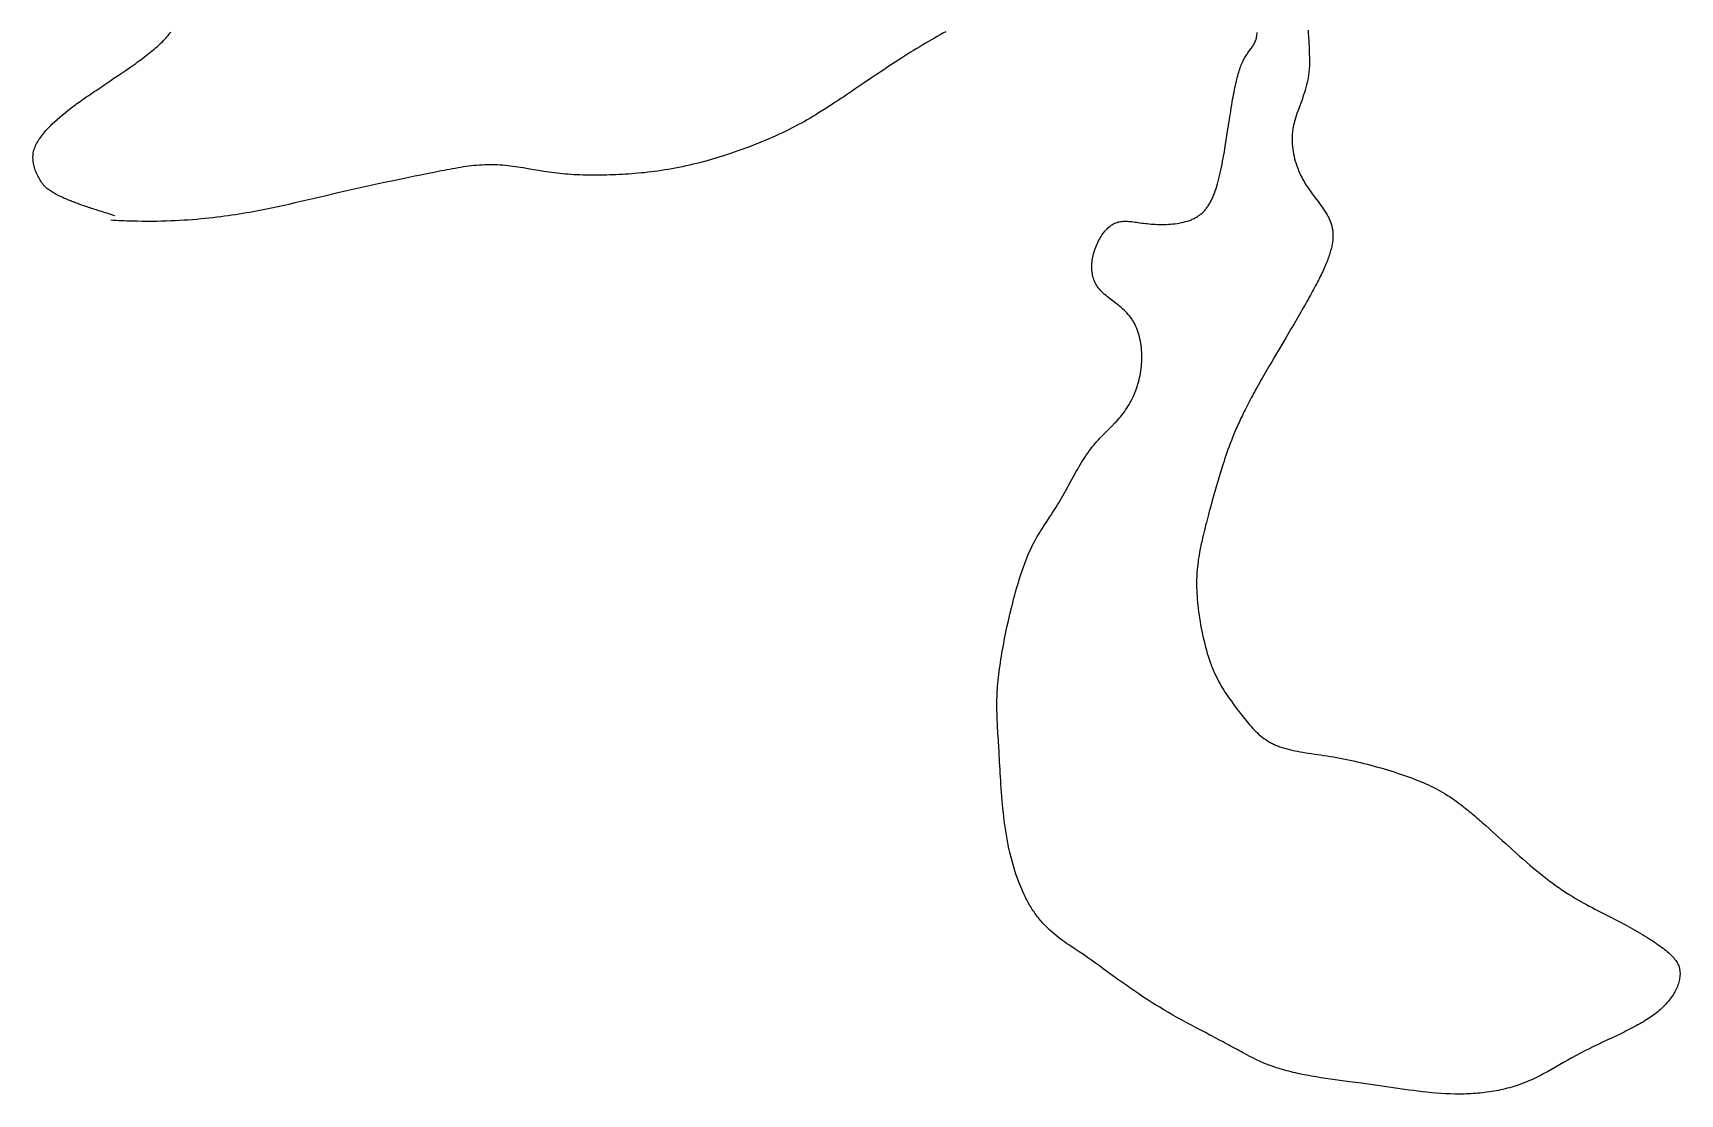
# Model space of a CAD drawing. Header units: millimetres. Extents: x -337 to 2244, y 515 to 3841.
# Drawn here: x -337 to 2244, y 515 to 2178 of the extents above; entities that cross this region are included whole.
import ezdxf

# ---------------------------------------------------------------- set-up
doc = ezdxf.new("R2010")
doc.units = ezdxf.units.MM
doc.layers.add('194', color=7, linetype='Continuous')

msp = doc.modelspace()

# ---------------------------------------------------------------- linework, layer by layer
at = {"layer": '194', "elevation": 194}
for points in [[(-208.9, 1891.6), (-212.1, 1892.5), (-215.2, 1893.4), (-218.2, 1894.4), (-221.2, 1895.3), (-224.1, 1896.2), (-227, 1897), (-229.8, 1897.9), (-232.5, 1898.8), (-235.2, 1899.6), (-237.8, 1900.5), (-240.4, 1901.3), (-242.9, 1902.1), (-245.4, 1902.9), (-247.8, 1903.7), (-250.2, 1904.5), (-252.5, 1905.3), (-254.8, 1906.1), (-257, 1906.8), (-259.1, 1907.6), (-261.2, 1908.3), (-263.3, 1909.1), (-265.3, 1909.8), (-267.3, 1910.5), (-269.2, 1911.2), (-271.1, 1911.9), (-272.9, 1912.6), (-274.7, 1913.3), (-276.4, 1914), (-278.1, 1914.6), (-279.8, 1915.3), (-281.4, 1916), (-283, 1916.6), (-284.5, 1917.3), (-286, 1917.9), (-287.5, 1918.5), (-288.9, 1919.1), (-290.2, 1919.7), (-291.6, 1920.4), (-292.9, 1921), (-294.2, 1921.5), (-295.4, 1922.1), (-296.6, 1922.7), (-298.9, 1923.9), (-301, 1925), (-303.1, 1926.1), (-305, 1927.2), (-306.8, 1928.3), (-308.4, 1929.3), (-310, 1930.3), (-311.5, 1931.4), (-312.9, 1932.4), (-314.2, 1933.4), (-315.4, 1934.3), (-316.5, 1935.3), (-317.5, 1936.3), (-318.5, 1937.2), (-319.4, 1938.2), (-320.3, 1939.1), (-321.1, 1940.1), (-321.8, 1941), (-322.6, 1941.9), (-323.9, 1943.8), (-325.1, 1945.6), (-326.2, 1947.5), (-327.3, 1949.4), (-328.4, 1951.3), (-329.4, 1953.2), (-330.3, 1955.1), (-331.3, 1957.1), (-332.1, 1959.1), (-333, 1961.1), (-333.7, 1963.1), (-334.4, 1965.1), (-335.1, 1967.1), (-335.6, 1969.1), (-336.1, 1971.2), (-336.5, 1973.2), (-336.9, 1975.3), (-337.1, 1977.3), (-337.3, 1979.4), (-337.4, 1981.5), (-337.4, 1983.6), (-337.3, 1985.7), (-337.1, 1987.8), (-336.8, 1989.9), (-336.4, 1992), (-335.9, 1994.1), (-335.2, 1996.2), (-334.5, 1998.3), (-333.6, 2000.3), (-332.7, 2002.4), (-331.7, 2004.5), (-330.5, 2006.6), (-329.3, 2008.7), (-328, 2010.8), (-326.7, 2012.8), (-325.2, 2014.9), (-323.7, 2016.9), (-322.1, 2019), (-320.5, 2021), (-318.8, 2023), (-317, 2025), (-315.2, 2027), (-313.4, 2028.9), (-311.5, 2030.9), (-309.6, 2032.8), (-307.6, 2034.8), (-303.7, 2038.6), (-299.6, 2042.3), (-295.5, 2045.9), (-291.3, 2049.5), (-287, 2053), (-282.5, 2056.6), (-278, 2060.1), (-275.7, 2061.8), (-273.3, 2063.6), (-270.9, 2065.4), (-268.4, 2067.2), (-265.9, 2069), (-263.4, 2070.8), (-260.8, 2072.6), (-258.2, 2074.5), (-255.5, 2076.3), (-252.8, 2078.2), (-250, 2080.1), (-247.2, 2082.1), (-244.3, 2084), (-241.4, 2086), (-238.4, 2088), (-235.4, 2090.1), (-232.3, 2092.1), (-229.3, 2094.2), (-223, 2098.4), (-216.7, 2102.6), (-210.4, 2106.9), (-204, 2111.2), (-197.7, 2115.5), (-191.5, 2119.8), (-185.3, 2124.1), (-182.3, 2126.2), (-179.3, 2128.3), (-176.4, 2130.4), (-173.5, 2132.5), (-170.7, 2134.5), (-167.9, 2136.6), (-165.1, 2138.6), (-162.4, 2140.7), (-159.8, 2142.7), (-157.2, 2144.7), (-154.7, 2146.7), (-152.2, 2148.7), (-149.8, 2150.7), (-147.4, 2152.6), (-145.2, 2154.6), (-142.9, 2156.5), (-140.7, 2158.5), (-138.6, 2160.4), (-136.6, 2162.3), (-134.6, 2164.3), (-132.7, 2166.2), (-130.9, 2168.1), (-129.1, 2170), (-127.4, 2171.9), (-125.7, 2173.8), (-124.2, 2175.7), (-122.7, 2177.6), (-121.3, 2179.4)], [(1093.2, 2179.9), (1088.8, 2177.5), (1084.4, 2175), (1079.9, 2172.5), (1075.4, 2170), (1070.9, 2167.4), (1066.3, 2164.7), (1061.7, 2162), (1057.1, 2159.3), (1052.4, 2156.5), (1047.7, 2153.6), (1042.9, 2150.7), (1038.2, 2147.7), (1033.4, 2144.7), (1028.5, 2141.6), (1023.7, 2138.5), (1014, 2132.2), (1004.2, 2125.8), (994.5, 2119.4), (984.8, 2112.9), (975.1, 2106.4), (965.6, 2099.9), (960.9, 2096.7), (956.2, 2093.5), (951.5, 2090.4), (946.9, 2087.3), (942.3, 2084.2), (937.8, 2081.1), (933.3, 2078.1), (928.9, 2075.2), (924.5, 2072.2), (920.1, 2069.3), (915.8, 2066.5), (911.4, 2063.6), (902.7, 2058.1), (894, 2052.6), (889.6, 2049.9), (885.1, 2047.2), (880.7, 2044.6), (876.1, 2042), (871.6, 2039.4), (866.9, 2036.8), (862.2, 2034.3), (857.5, 2031.7), (852.6, 2029.2), (847.7, 2026.7), (842.6, 2024.2), (837.5, 2021.7), (832.2, 2019.3), (826.9, 2016.8), (821.4, 2014.4), (815.9, 2011.9), (810.3, 2009.5), (804.6, 2007.2), (798.8, 2004.8), (793, 2002.5), (787.1, 2000.2), (781.2, 1998), (775.2, 1995.8), (769.2, 1993.6), (763.2, 1991.5), (757.2, 1989.5), (751.1, 1987.4), (745.1, 1985.5), (739.1, 1983.6), (733, 1981.7), (727, 1980), (721, 1978.2), (715.1, 1976.6), (709.2, 1975), (703.3, 1973.5), (697.5, 1972.1), (691.8, 1970.7), (686.1, 1969.5), (680.4, 1968.3), (674.8, 1967.1), (669.3, 1966), (663.8, 1965), (658.3, 1964.1), (652.9, 1963.2), (647.6, 1962.4), (642.2, 1961.6), (637, 1960.9), (631.7, 1960.2), (626.5, 1959.6), (621.3, 1959), (616.2, 1958.5), (611.1, 1958), (606, 1957.6), (601, 1957.2), (596, 1956.8), (591, 1956.5), (586.1, 1956.2), (581.2, 1956), (576.3, 1955.7), (571.4, 1955.5), (566.6, 1955.4), (561.8, 1955.2), (557, 1955.1), (552.2, 1955), (547.5, 1955), (542.8, 1955), (538.1, 1955), (533.4, 1955.1), (528.8, 1955.1), (524.2, 1955.3), (519.7, 1955.4), (515.2, 1955.6), (510.7, 1955.8), (506.2, 1956.1), (501.7, 1956.4), (497.3, 1956.8), (493, 1957.1), (488.6, 1957.6), (484.3, 1958), (480, 1958.5), (475.8, 1959.1), (471.6, 1959.6), (467.4, 1960.2), (463.2, 1960.9), (455, 1962.2), (446.9, 1963.6), (438.8, 1965), (430.8, 1966.4), (422.8, 1967.6), (418.8, 1968.2), (414.8, 1968.8), (410.8, 1969.3), (406.9, 1969.8), (402.9, 1970.2), (398.9, 1970.6), (394.9, 1970.9), (390.9, 1971.1), (386.9, 1971.3), (382.9, 1971.4), (378.8, 1971.4), (374.8, 1971.3), (370.7, 1971.2), (366.6, 1971), (362.5, 1970.7), (358.4, 1970.4), (354.2, 1970), (350, 1969.5), (345.8, 1969), (341.6, 1968.5), (337.4, 1967.9), (333.1, 1967.2), (328.8, 1966.5), (324.5, 1965.8), (320.2, 1965), (315.8, 1964.2), (311.4, 1963.4), (307, 1962.6), (302.6, 1961.7), (298.1, 1960.8), (289, 1959), (279.9, 1957.1), (270.6, 1955.3), (261.2, 1953.4), (251.7, 1951.4), (242.1, 1949.5), (232.6, 1947.5), (213.4, 1943.5), (203.8, 1941.4), (194.2, 1939.3), (184.7, 1937.3), (175.3, 1935.2), (166, 1933.1), (156.7, 1930.9), (138.3, 1926.7), (119.9, 1922.4), (110.7, 1920.2), (101.4, 1918), (92.1, 1915.8), (82.7, 1913.7), (73.2, 1911.5), (63.6, 1909.3), (58.7, 1908.2), (53.8, 1907.1), (48.9, 1906.1), (43.9, 1905), (38.9, 1903.9), (33.9, 1902.9), (28.8, 1901.8), (23.6, 1900.8), (18.4, 1899.8), (13.1, 1898.8), (7.8, 1897.8), (2.4, 1896.8), (-3, 1895.9), (-8.6, 1894.9), (-14.1, 1894), (-19.8, 1893.1), (-25.5, 1892.3), (-31.3, 1891.4), (-37.2, 1890.6), (-43.1, 1889.8), (-49.2, 1889.1), (-55.3, 1888.4), (-61.5, 1887.7), (-67.8, 1887), (-74.2, 1886.4), (-80.6, 1885.8), (-87.2, 1885.3), (-93.9, 1884.8), (-100.6, 1884.3), (-107.5, 1883.9), (-114.5, 1883.6), (-121.5, 1883.3), (-128.7, 1883), (-136, 1882.8), (-143.4, 1882.7), (-150.9, 1882.6), (-158.6, 1882.6), (-166.3, 1882.6), (-174.2, 1882.8), (-178.2, 1882.8), (-182.2, 1882.9), (-186.2, 1883), (-190.3, 1883.2), (-194.4, 1883.3), (-198.5, 1883.5), (-202.7, 1883.7), (-206.9, 1883.9), (-211.1, 1884.1), (-215.4, 1884.4)], [(1661.2, 2182.2), (1661.4, 2177.5), (1661.6, 2172.8), (1662.6, 2154), (1662.8, 2149.3), (1663, 2144.6), (1663.1, 2139.9), (1663.2, 2135.3), (1663.2, 2130.7), (1663.1, 2126.2), (1662.8, 2121.8), (1662.7, 2119.6), (1662.5, 2117.4), (1662.3, 2115.2), (1662, 2113), (1661.8, 2110.9), (1661.4, 2108.8), (1661.1, 2106.7), (1660.7, 2104.6), (1659.9, 2100.5), (1658.9, 2096.5), (1657.8, 2092.5), (1656.7, 2088.6), (1655.5, 2084.7), (1654.2, 2080.9), (1652.9, 2077.2), (1651.6, 2073.4), (1650.2, 2069.7), (1647.5, 2062.4), (1644.9, 2055.2), (1643.6, 2051.6), (1642.4, 2048), (1641.3, 2044.4), (1640.2, 2040.8), (1639.2, 2037.1), (1638.4, 2033.5), (1637.6, 2029.8), (1637.3, 2028), (1637, 2026.2), (1636.8, 2024.3), (1636.5, 2022.5), (1636.4, 2020.6), (1636.2, 2018.7), (1636.1, 2016.9), (1636, 2015), (1636, 2011.2), (1636, 2007.4), (1636.2, 2003.6), (1636.6, 1999.8), (1637, 1996), (1637.6, 1992.3), (1638.3, 1988.5), (1639.1, 1984.7), (1640, 1980.9), (1641.1, 1977.2), (1642.2, 1973.5), (1643.4, 1969.8), (1644.8, 1966.1), (1646.2, 1962.5), (1647.8, 1958.9), (1649.4, 1955.3), (1651.1, 1951.8), (1653, 1948.4), (1654.9, 1945), (1656.8, 1941.7), (1658.9, 1938.4), (1661, 1935.2), (1663.2, 1932), (1665.4, 1928.9), (1667.7, 1925.8), (1672.2, 1919.7), (1676.8, 1913.7), (1679, 1910.8), (1681.2, 1907.8), (1683.3, 1904.8), (1685.3, 1901.8), (1687.3, 1898.9), (1689.2, 1895.9), (1690.9, 1892.8), (1692.6, 1889.8), (1693.4, 1888.2), (1694.1, 1886.7), (1694.8, 1885.1), (1695.5, 1883.6), (1696.1, 1882), (1696.7, 1880.4), (1697.2, 1878.8), (1697.7, 1877.2), (1698.2, 1875.5), (1698.6, 1873.9), (1699, 1872.2), (1699.3, 1870.6), (1699.6, 1868.9), (1699.8, 1867.1), (1699.9, 1865.4), (1700, 1863.7), (1700.1, 1861.9), (1700.1, 1860.1), (1700.1, 1858.3), (1700, 1856.5), (1699.9, 1854.6), (1699.7, 1852.7), (1699.5, 1850.8), (1699.2, 1848.9), (1698.9, 1846.9), (1698.5, 1845), (1698.1, 1843), (1697.6, 1840.9), (1697.1, 1838.9), (1696.5, 1836.8), (1695.9, 1834.7), (1695.3, 1832.5), (1694.6, 1830.3), (1693.9, 1828.1), (1693.1, 1825.9), (1692.2, 1823.6), (1691.4, 1821.3), (1690.4, 1818.9), (1689.5, 1816.5), (1688.5, 1814.1), (1687.4, 1811.7), (1686.3, 1809.2), (1685.2, 1806.6), (1684, 1804.1), (1682.7, 1801.5), (1681.5, 1798.8), (1680.1, 1796.1), (1678.8, 1793.4), (1677.4, 1790.6), (1675.9, 1787.8), (1674.5, 1784.9), (1672.9, 1782), (1671.4, 1779.1), (1669.7, 1776.1), (1668.1, 1773), (1666.4, 1769.9), (1664.7, 1766.8), (1662.9, 1763.6), (1661.1, 1760.4), (1659.2, 1757.1), (1657.4, 1753.8), (1655.4, 1750.4), (1653.5, 1747), (1651.5, 1743.6), (1649.5, 1740.1), (1647.5, 1736.6), (1645.4, 1733), (1643.3, 1729.5), (1639.1, 1722.2), (1634.8, 1714.9), (1630.5, 1707.6), (1626.1, 1700.1), (1617.2, 1685.2), (1608.4, 1670.2), (1604.1, 1662.7), (1599.8, 1655.3), (1595.5, 1648), (1591.3, 1640.7), (1589.3, 1637.1), (1587.3, 1633.5), (1585.3, 1630), (1583.3, 1626.5), (1581.3, 1623), (1579.4, 1619.5), (1577.6, 1616.1), (1575.7, 1612.8), (1573.9, 1609.4), (1572.1, 1606.1), (1570.4, 1602.9), (1568.7, 1599.7), (1567.1, 1596.5), (1565.5, 1593.4), (1564, 1590.4), (1562.4, 1587.4), (1561, 1584.4), (1559.5, 1581.4), (1558.1, 1578.6), (1556.8, 1575.7), (1555.4, 1572.9), (1554.1, 1570.1), (1552.9, 1567.3), (1551.6, 1564.6), (1550.4, 1561.9), (1549.3, 1559.3), (1548.1, 1556.7), (1547, 1554.1), (1545.9, 1551.5), (1544.9, 1549), (1543.8, 1546.5), (1542.8, 1544), (1540.9, 1539.1), (1539, 1534.3), (1537.3, 1529.6), (1535.6, 1524.9), (1533.9, 1520.3), (1532.4, 1515.8), (1530.9, 1511.3), (1529.4, 1506.9), (1528, 1502.4), (1526.6, 1498), (1523.9, 1489.2), (1521.2, 1480.4), (1518.5, 1471.6), (1515.9, 1462.7), (1513.4, 1453.9), (1510.9, 1445.1), (1508.5, 1436.4), (1506.1, 1427.7), (1505, 1423.4), (1503.9, 1419.2), (1502.8, 1414.9), (1501.7, 1410.7), (1500.6, 1406.6), (1499.6, 1402.5), (1498.6, 1398.4), (1497.6, 1394.4), (1496.7, 1390.4), (1495.8, 1386.4), (1494.9, 1382.6), (1494, 1378.7), (1493.2, 1374.9), (1492.4, 1371.1), (1491.7, 1367.3), (1491, 1363.6), (1490.3, 1359.8), (1489.7, 1356.1), (1489.1, 1352.3), (1488.6, 1348.5), (1488.1, 1344.7), (1487.7, 1340.9), (1487.4, 1337), (1487, 1333.1), (1486.8, 1329.2), (1486.6, 1325.2), (1486.5, 1321.1), (1486.4, 1316.9), (1486.4, 1312.7), (1486.5, 1308.4), (1486.6, 1304), (1486.8, 1299.5), (1487.1, 1294.9), (1487.4, 1290.2), (1487.8, 1285.4), (1488.3, 1280.5), (1488.9, 1275.6), (1489.5, 1270.6), (1490.2, 1265.6), (1491, 1260.5), (1491.8, 1255.4), (1492.7, 1250.3), (1493.6, 1245.2), (1494.6, 1240.1), (1495.7, 1235), (1496.8, 1230), (1498, 1225), (1499.2, 1220), (1500.5, 1215.1), (1501.8, 1210.3), (1503.2, 1205.5), (1504.6, 1200.9), (1506.1, 1196.3), (1507.6, 1191.9), (1509.2, 1187.6), (1510, 1185.5), (1510.8, 1183.4), (1512.5, 1179.4), (1514.1, 1175.5), (1515.9, 1171.7), (1517.7, 1168), (1519.5, 1164.4), (1521.3, 1160.9), (1523.2, 1157.5), (1525.1, 1154.2), (1527, 1151), (1528.9, 1147.8), (1530.9, 1144.8), (1532.9, 1141.8), (1534.9, 1138.8), (1536.9, 1135.9), (1538.9, 1133.1), (1540.9, 1130.3), (1545, 1124.8), (1549.1, 1119.3), (1557.4, 1108.6), (1561.5, 1103.3), (1565.7, 1098), (1567.9, 1095.4), (1570, 1092.9), (1572.3, 1090.4), (1574.5, 1087.9), (1576.8, 1085.5), (1579.2, 1083.1), (1581.6, 1080.8), (1584.1, 1078.5), (1586.6, 1076.4), (1589.2, 1074.2), (1591.9, 1072.2), (1594.7, 1070.2), (1597.6, 1068.3), (1600.6, 1066.5), (1602.1, 1065.7), (1603.6, 1064.8), (1605.2, 1064), (1606.8, 1063.2), (1608.4, 1062.5), (1610.1, 1061.7), (1611.8, 1061), (1613.5, 1060.3), (1615.2, 1059.7), (1617, 1059), (1620.6, 1057.8), (1624.3, 1056.7), (1628.1, 1055.7), (1632.1, 1054.7), (1636.1, 1053.8), (1640.2, 1052.9), (1644.4, 1052.1), (1648.7, 1051.3), (1653, 1050.5), (1657.5, 1049.8), (1662, 1049.1), (1666.7, 1048.4), (1671.4, 1047.7), (1676.1, 1047), (1681, 1046.3), (1685.9, 1045.5), (1690.8, 1044.7), (1695.8, 1043.9), (1700.9, 1043.1), (1706.1, 1042.2), (1711.3, 1041.2), (1716.5, 1040.2), (1721.8, 1039.2), (1727.1, 1038), (1732.5, 1036.9), (1737.8, 1035.6), (1743.2, 1034.3), (1748.6, 1033), (1754, 1031.6), (1759.3, 1030.2), (1764.7, 1028.8), (1770, 1027.3), (1775.3, 1025.8), (1780.5, 1024.3), (1785.7, 1022.7), (1790.8, 1021.1), (1795.9, 1019.5), (1800.9, 1017.9), (1805.8, 1016.2), (1810.7, 1014.6), (1815.4, 1012.9), (1820.1, 1011.2), (1824.6, 1009.6), (1829, 1007.9), (1833.3, 1006.2), (1837.5, 1004.5), (1841.6, 1002.8), (1845.6, 1001.1), (1849.6, 999.3), (1853.4, 997.5), (1857.3, 995.6), (1861.1, 993.7), (1864.8, 991.7), (1868.6, 989.6), (1872.3, 987.4), (1876, 985.2), (1879.8, 982.8), (1883.6, 980.4), (1887.4, 977.8), (1889.3, 976.5), (1891.2, 975.1), (1893.2, 973.7), (1895.2, 972.3), (1897.2, 970.8), (1899.2, 969.3), (1901.2, 967.8), (1903.2, 966.2), (1905.3, 964.6), (1907.4, 962.9), (1909.5, 961.2), (1911.6, 959.5), (1913.8, 957.7), (1916, 955.9), (1918.3, 954), (1920.5, 952.1), (1922.8, 950.2), (1925.1, 948.2), (1927.5, 946.1), (1929.9, 944.1), (1932.3, 941.9), (1934.7, 939.8), (1937.2, 937.6), (1939.7, 935.4), (1944.7, 930.9), (1949.8, 926.3), (1955, 921.6), (1960.2, 916.9), (1965.5, 912.1), (1970.9, 907.2), (1981.6, 897.5), (1992.5, 887.8), (1998, 883), (2003.4, 878.3), (2008.8, 873.6), (2014.2, 869), (2019.6, 864.6), (2024.9, 860.2), (2027.5, 858.1), (2030.2, 856), (2032.8, 853.9), (2035.4, 851.9), (2038, 849.9), (2040.5, 848), (2043.1, 846.1), (2045.6, 844.2), (2048.1, 842.4), (2050.6, 840.6), (2053.1, 838.9), (2055.6, 837.2), (2058, 835.5), (2060.5, 833.9), (2062.9, 832.3), (2065.3, 830.7), (2070.1, 827.7), (2074.8, 824.7), (2079.4, 821.9), (2084, 819.2), (2088.6, 816.6), (2093.1, 814), (2097.5, 811.6), (2101.9, 809.2), (2106.3, 806.9), (2110.6, 804.6), (2114.8, 802.4), (2119.1, 800.2), (2123.3, 798.1), (2127.4, 796), (2131.5, 793.9), (2135.6, 791.8), (2143.7, 787.6), (2147.7, 785.5), (2151.7, 783.5), (2155.6, 781.4), (2159.4, 779.3), (2163.3, 777.2), (2167.1, 775.1), (2170.8, 773), (2174.4, 770.9), (2178, 768.8), (2181.6, 766.8), (2185.1, 764.7), (2188.4, 762.7), (2191.8, 760.7), (2195, 758.6), (2198.2, 756.6), (2201.2, 754.7), (2204.2, 752.7), (2207.1, 750.7), (2209.9, 748.8), (2212.6, 746.9), (2215.1, 745.1), (2217.6, 743.2), (2219.9, 741.4), (2222.2, 739.6), (2224.3, 737.8), (2226.3, 736.1), (2228.2, 734.3), (2230, 732.6), (2231.7, 730.9), (2233.3, 729.2), (2234.7, 727.5), (2236.1, 725.8), (2237.3, 724.1), (2238.5, 722.4), (2239.5, 720.7), (2240.4, 719), (2241.2, 717.2), (2242, 715.5), (2242.6, 713.7), (2243.1, 711.9), (2243.5, 710.1), (2243.8, 708.2), (2244, 706.4), (2244.1, 704.4), (2244.1, 702.5), (2244, 700.5), (2243.8, 698.5), (2243.5, 696.4), (2243.2, 694.3), (2242.7, 692.2), (2242.1, 690), (2241.5, 687.9), (2240.7, 685.7), (2239.9, 683.5), (2239, 681.3), (2238, 679.1), (2236.9, 676.9), (2235.7, 674.7), (2234.5, 672.5), (2233.1, 670.3), (2231.7, 668.1), (2230.3, 665.9), (2228.7, 663.7), (2227.1, 661.6), (2225.4, 659.5), (2223.6, 657.4), (2221.8, 655.3), (2219.9, 653.3), (2217.9, 651.3), (2215.8, 649.4), (2213.7, 647.4), (2211.6, 645.5), (2209.3, 643.7), (2207.1, 641.8), (2204.7, 640), (2202.3, 638.3), (2199.8, 636.5), (2197.3, 634.8), (2194.7, 633.1), (2192.1, 631.4), (2189.4, 629.7), (2186.7, 628), (2183.9, 626.4), (2181, 624.7), (2178.1, 623.1), (2175.2, 621.5), (2172.2, 619.9), (2169.2, 618.3), (2166.1, 616.7), (2162.9, 615.1), (2159.8, 613.5), (2156.5, 611.9), (2153.3, 610.3), (2150, 608.7), (2143.3, 605.5), (2136.5, 602.3), (2129.6, 599.1), (2122.7, 595.8), (2115.7, 592.5), (2108.7, 589.1), (2101.7, 585.7), (2094.8, 582.3), (2088, 578.8), (2081.2, 575.2), (2074.6, 571.5), (2068, 567.8), (2061.6, 564.1), (2055.2, 560.4), (2048.8, 556.7), (2042.5, 553.1), (2036.1, 549.5), (2029.8, 546.1), (2026.6, 544.4), (2023.4, 542.8), (2020.2, 541.1), (2017, 539.6), (2013.8, 538.1), (2010.5, 536.6), (2007.2, 535.2), (2003.9, 533.8), (2000.6, 532.5), (1997.3, 531.2), (1993.9, 530), (1990.6, 528.8), (1987.2, 527.7), (1983.8, 526.6), (1980.3, 525.6), (1976.9, 524.6), (1973.4, 523.7), (1969.9, 522.8), (1966.4, 521.9), (1962.9, 521.1), (1959.4, 520.4), (1955.9, 519.7), (1952.3, 519.1), (1948.8, 518.5), (1945.2, 517.9), (1941.7, 517.4), (1938.1, 516.9), (1934.5, 516.5), (1930.9, 516.1), (1927.3, 515.8), (1923.6, 515.5), (1920, 515.3), (1916.4, 515.1), (1912.8, 514.9), (1909.1, 514.8), (1905.5, 514.7), (1901.8, 514.6), (1898.2, 514.6), (1890.9, 514.7), (1883.6, 514.9), (1876.4, 515.2), (1869.1, 515.6), (1861.9, 516.2), (1854.7, 516.8), (1847.5, 517.5), (1840.4, 518.3), (1833.3, 519.1), (1826.3, 520), (1819.2, 521), (1812.2, 522), (1798.1, 524), (1784, 526.1), (1776.9, 527.2), (1769.7, 528.2), (1762.5, 529.2), (1755.2, 530.2), (1747.9, 531.2), (1740.6, 532.1), (1725.8, 534), (1710.9, 536), (1703.4, 537), (1696, 538.1), (1688.6, 539.2), (1681.2, 540.3), (1673.8, 541.5), (1666.5, 542.8), (1659.2, 544.1), (1652, 545.5), (1644.9, 547), (1641.4, 547.8), (1637.9, 548.6), (1634.4, 549.5), (1631, 550.3), (1627.6, 551.2), (1624.2, 552.1), (1620.9, 553), (1617.6, 554), (1614.3, 555), (1611.1, 556), (1607.9, 557.1), (1604.8, 558.2), (1601.7, 559.3), (1598.7, 560.4), (1595.7, 561.6), (1592.7, 562.8), (1589.8, 564.1), (1586.9, 565.4), (1584.1, 566.7), (1581.2, 568), (1575.5, 570.7), (1569.9, 573.6), (1564.2, 576.6), (1558.5, 579.6), (1555.7, 581.2), (1552.7, 582.8), (1549.8, 584.4), (1546.8, 586.1), (1543.8, 587.7), (1540.7, 589.4), (1537.6, 591.1), (1534.4, 592.8), (1531.2, 594.5), (1527.9, 596.3), (1524.6, 598), (1521.2, 599.8), (1517.8, 601.6), (1514.3, 603.4), (1510.8, 605.3), (1507.3, 607.1), (1500.1, 610.9), (1492.9, 614.6), (1485.6, 618.5), (1478.3, 622.4), (1471, 626.3), (1463.7, 630.3), (1456.5, 634.3), (1449.4, 638.3), (1442.4, 642.4), (1435.5, 646.4), (1428.6, 650.6), (1421.9, 654.7), (1415.2, 658.9), (1408.7, 663.1), (1402.2, 667.3), (1395.7, 671.6), (1389.4, 675.9), (1383.1, 680.2), (1376.9, 684.6), (1370.7, 688.9), (1364.6, 693.4), (1340.2, 711.1), (1334, 715.5), (1327.9, 720), (1321.6, 724.4), (1315.3, 728.8), (1308.9, 733.2), (1302.4, 737.5), (1295.9, 741.9), (1289.3, 746.4), (1285.9, 748.6), (1282.6, 750.9), (1279.3, 753.2), (1276, 755.6), (1272.7, 758.1), (1269.5, 760.6), (1266.2, 763.2), (1263, 765.8), (1259.8, 768.6), (1256.6, 771.4), (1253.5, 774.3), (1250.4, 777.4), (1247.4, 780.5), (1244.4, 783.8), (1242.9, 785.5), (1241.4, 787.2), (1240, 788.9), (1238.5, 790.7), (1237.1, 792.5), (1235.7, 794.3), (1234.3, 796.2), (1233, 798.1), (1231.6, 800.1), (1230.3, 802.1), (1228.9, 804.1), (1227.6, 806.2), (1226.4, 808.2), (1225.1, 810.4), (1223.8, 812.5), (1222.6, 814.7), (1221.4, 817), (1220.2, 819.2), (1219, 821.5), (1217.8, 823.8), (1216.7, 826.2), (1215.5, 828.5), (1213.3, 833.4), (1211.2, 838.4), (1209.1, 843.4), (1207.1, 848.6), (1205.2, 853.9), (1203.3, 859.3), (1201.5, 864.8), (1199.8, 870.3), (1198.2, 876), (1196.6, 881.7), (1195.1, 887.6), (1193.7, 893.5), (1192.3, 899.5), (1191.1, 905.5), (1189.9, 911.6), (1188.8, 917.8), (1187.7, 924.1), (1186.8, 930.3), (1185.9, 936.7), (1185, 943), (1184.3, 949.4), (1183.5, 955.7), (1182.9, 962.1), (1182.3, 968.5), (1181.7, 974.8), (1181.2, 981.1), (1180.7, 987.4), (1180.2, 993.6), (1179.8, 999.8), (1179.4, 1005.9), (1179, 1011.9), (1178.7, 1017.8), (1178.4, 1023.7), (1178, 1029.4), (1177.7, 1035.1), (1177.4, 1040.6), (1177.2, 1045.9), (1177, 1048.6), (1176.9, 1051.2), (1176.7, 1053.7), (1176.6, 1056.2), (1176.4, 1058.7), (1176.3, 1061.2), (1176, 1066), (1175.7, 1070.7), (1175.4, 1075.2), (1175.1, 1079.7), (1174.9, 1084.1), (1174.6, 1088.4), (1174.4, 1092.6), (1174.2, 1096.7), (1174, 1100.8), (1173.8, 1104.9), (1173.7, 1108.9), (1173.5, 1116.9), (1173.4, 1120.9), (1173.4, 1124.9), (1173.4, 1129), (1173.5, 1133), (1173.6, 1137.1), (1173.8, 1141.2), (1174, 1145.4), (1174.3, 1149.7), (1174.6, 1154), (1175, 1158.5), (1175.4, 1162.9), (1175.9, 1167.5), (1176.4, 1172.1), (1177, 1176.8), (1177.6, 1181.5), (1178.3, 1186.3), (1179, 1191.1), (1179.7, 1196), (1180.5, 1200.9), (1181.3, 1205.9), (1182.2, 1210.9), (1183.1, 1215.9), (1184.1, 1220.9), (1185, 1226), (1187.1, 1236.2), (1189.2, 1246.4), (1191.5, 1256.7), (1193.9, 1266.9), (1196.3, 1277.1), (1197.6, 1282.2), (1198.8, 1287.2), (1200.1, 1292.2), (1201.5, 1297.2), (1202.8, 1302.1), (1204.2, 1307), (1205.6, 1311.8), (1207, 1316.6), (1208.4, 1321.3), (1209.9, 1325.9), (1211.4, 1330.5), (1212.9, 1335), (1214.4, 1339.5), (1216, 1343.8), (1217.6, 1348.1), (1219.2, 1352.3), (1220.8, 1356.3), (1222.5, 1360.3), (1224.2, 1364.2), (1225.9, 1368), (1227.6, 1371.6), (1229.4, 1375.2), (1231.2, 1378.6), (1233, 1382), (1234.8, 1385.3), (1236.7, 1388.5), (1238.6, 1391.7), (1240.5, 1394.8), (1242.4, 1397.9), (1244.3, 1400.9), (1248.2, 1406.9), (1252.1, 1412.9), (1256.1, 1419), (1258.2, 1422), (1260.2, 1425.1), (1262.2, 1428.3), (1264.3, 1431.5), (1266.3, 1434.8), (1268.4, 1438.1), (1270.4, 1441.6), (1272.5, 1445.1), (1274.5, 1448.7), (1276.6, 1452.3), (1278.7, 1456), (1280.8, 1459.8), (1285, 1467.4), (1289.2, 1475.2), (1293.5, 1482.9), (1297.8, 1490.6), (1300, 1494.4), (1302.2, 1498.2), (1304.4, 1501.9), (1306.6, 1505.6), (1308.9, 1509.2), (1311.1, 1512.7), (1313.4, 1516.2), (1315.7, 1519.5), (1318.1, 1522.8), (1320.4, 1525.9), (1322.8, 1529), (1325.2, 1531.9), (1327.6, 1534.7), (1330, 1537.5), (1332.4, 1540.2), (1334.8, 1542.8), (1337.2, 1545.3), (1339.7, 1547.8), (1342.1, 1550.3), (1344.5, 1552.7), (1349.2, 1557.4), (1353.9, 1562.1), (1358.5, 1566.8), (1360.7, 1569.2), (1362.9, 1571.6), (1365.1, 1574), (1367.2, 1576.5), (1369.3, 1579), (1371.3, 1581.6), (1373.3, 1584.2), (1375.2, 1587), (1377, 1589.7), (1378.8, 1592.6), (1380.6, 1595.5), (1382.2, 1598.5), (1383.8, 1601.5), (1385.4, 1604.6), (1386.9, 1607.7), (1388.3, 1610.9), (1389.6, 1614.1), (1390.9, 1617.4), (1392.1, 1620.7), (1393.2, 1624), (1394.3, 1627.4), (1395.3, 1630.8), (1396.2, 1634.3), (1397, 1637.8), (1397.7, 1641.3), (1398.4, 1644.8), (1399, 1648.4), (1399.4, 1651.9), (1399.9, 1655.5), (1400.2, 1659.1), (1400.4, 1662.8), (1400.5, 1666.4), (1400.6, 1670), (1400.5, 1673.6), (1400.4, 1677.2), (1400.2, 1680.8), (1399.9, 1684.4), (1399.4, 1688), (1398.9, 1691.5), (1398.3, 1695), (1397.6, 1698.4), (1396.8, 1701.8), (1395.9, 1705.1), (1394.9, 1708.4), (1393.8, 1711.6), (1392.6, 1714.8), (1391.3, 1717.9), (1389.9, 1720.9), (1388.4, 1723.8), (1387.6, 1725.2), (1386.8, 1726.6), (1386, 1728), (1385.1, 1729.3), (1384.2, 1730.6), (1383.3, 1731.9), (1382.4, 1733.2), (1381.4, 1734.5), (1379.4, 1736.9), (1377.2, 1739.2), (1375.1, 1741.5), (1372.8, 1743.6), (1370.5, 1745.7), (1368.2, 1747.8), (1365.8, 1749.7), (1363.4, 1751.7), (1360.9, 1753.6), (1356.1, 1757.2), (1351.3, 1760.8), (1348.9, 1762.6), (1346.6, 1764.4), (1344.4, 1766.2), (1342.2, 1768.1), (1340.2, 1769.9), (1338.2, 1771.8), (1336.3, 1773.7), (1334.5, 1775.7), (1333.6, 1776.7), (1332.8, 1777.7), (1332, 1778.7), (1331.3, 1779.8), (1330.6, 1780.8), (1329.9, 1781.9), (1328.6, 1784.1), (1327.4, 1786.4), (1326.4, 1788.7), (1325.5, 1791), (1324.7, 1793.4), (1324, 1795.8), (1323.4, 1798.3), (1323, 1800.8), (1322.6, 1803.3), (1322.4, 1805.9), (1322.2, 1808.4), (1322.2, 1811), (1322.2, 1813.6), (1322.4, 1816.2), (1322.6, 1818.9), (1322.9, 1821.5), (1323.3, 1824.1), (1323.8, 1826.8), (1324.4, 1829.4), (1325, 1832), (1325.7, 1834.6), (1326.5, 1837.2), (1327.4, 1839.8), (1328.3, 1842.3), (1329.3, 1844.8), (1330.4, 1847.3), (1331.5, 1849.7), (1332.7, 1852.1), (1334, 1854.5), (1335.3, 1856.7), (1336.6, 1859), (1338, 1861.1), (1339.5, 1863.2), (1341, 1865.2), (1342.5, 1867.1), (1344.1, 1868.9), (1345.7, 1870.7), (1347.4, 1872.3), (1349.1, 1873.8), (1350.8, 1875.2), (1352.6, 1876.5), (1354.4, 1877.7), (1356.2, 1878.8), (1358, 1879.7), (1359.9, 1880.5), (1361.8, 1881.1), (1363.7, 1881.7), (1365.6, 1882.1), (1367.6, 1882.4), (1369.6, 1882.7), (1371.7, 1882.8), (1373.8, 1882.9), (1375.9, 1882.9), (1378.1, 1882.8), (1380.4, 1882.6), (1382.7, 1882.4), (1385, 1882.2), (1387.4, 1881.9), (1389.9, 1881.6), (1392.4, 1881.2), (1395, 1880.9), (1397.6, 1880.5), (1400.4, 1880.1), (1403.2, 1879.8), (1406.1, 1879.4), (1409, 1879.1), (1412.1, 1878.8), (1415.2, 1878.5), (1418.4, 1878.3), (1421.7, 1878.1), (1425, 1878), (1428.4, 1877.9), (1431.8, 1877.9), (1435.2, 1877.9), (1438.6, 1878), (1442.1, 1878.1), (1445.6, 1878.3), (1449, 1878.6), (1452.4, 1879), (1455.9, 1879.5), (1459.2, 1880), (1462.6, 1880.7), (1465.8, 1881.4), (1469, 1882.2), (1472.2, 1883.1), (1475.2, 1884.2), (1476.7, 1884.7), (1478.2, 1885.3), (1479.7, 1885.9), (1481.1, 1886.6), (1482.5, 1887.3), (1483.9, 1888), (1485.2, 1888.7), (1486.5, 1889.5), (1487.8, 1890.3), (1489.1, 1891.1), (1490.3, 1891.9), (1491.5, 1892.8), (1492.6, 1893.7), (1493.8, 1894.7), (1494.9, 1895.7), (1496, 1896.7), (1497.1, 1897.7), (1498.1, 1898.8), (1499.1, 1899.9), (1500.1, 1901.1), (1501.1, 1902.2), (1502, 1903.4), (1502.9, 1904.7), (1503.8, 1905.9), (1504.7, 1907.2), (1505.6, 1908.6), (1506.4, 1909.9), (1507.2, 1911.3), (1508, 1912.7), (1508.8, 1914.2), (1509.6, 1915.7), (1510.3, 1917.2), (1511, 1918.7), (1511.8, 1920.3), (1512.4, 1921.9), (1513.1, 1923.6), (1513.8, 1925.2), (1514.4, 1926.9), (1515.7, 1930.4), (1516.9, 1934.1), (1518.1, 1937.8), (1519.2, 1941.7), (1520.3, 1945.7), (1521.4, 1949.8), (1522.4, 1954.1), (1523.4, 1958.5), (1524.4, 1963), (1525.4, 1967.6), (1526.3, 1972.3), (1527.2, 1977.1), (1528.1, 1981.9), (1529, 1986.9), (1529.9, 1991.8), (1530.8, 1996.9), (1532.4, 2007), (1534, 2017.1), (1535.6, 2027.2), (1536.4, 2032.2), (1537.1, 2037.1), (1537.9, 2042), (1538.6, 2046.8), (1539.4, 2051.5), (1540.1, 2056.2), (1540.8, 2060.7), (1541.5, 2065.1), (1542.2, 2069.4), (1542.9, 2073.5), (1543.7, 2077.5), (1544.4, 2081.4), (1545.1, 2085.2), (1545.8, 2088.8), (1546.5, 2092.3), (1547.2, 2095.7), (1547.9, 2099), (1548.7, 2102.2), (1549.4, 2105.2), (1550.1, 2108.2), (1550.9, 2111), (1551.6, 2113.8), (1552.4, 2116.4), (1553.2, 2118.9), (1554, 2121.4), (1554.8, 2123.7), (1555.7, 2126), (1556.5, 2128.1), (1557.4, 2130.2), (1558.3, 2132.2), (1559.2, 2134.1), (1560.1, 2135.9), (1561, 2137.7), (1562, 2139.3), (1563, 2141), (1564, 2142.5), (1565, 2144), (1566, 2145.5), (1566.9, 2146.9), (1567.9, 2148.3), (1569.9, 2150.9), (1571.7, 2153.5), (1573.5, 2156.1), (1574.4, 2157.4), (1575.2, 2158.7), (1576, 2160), (1576.7, 2161.3), (1577.4, 2162.7), (1578, 2164.1), (1578.6, 2165.5), (1579.2, 2167), (1579.7, 2168.5), (1580.1, 2170.1), (1580.4, 2171.7), (1580.8, 2173.4), (1581, 2175.2), (1581.2, 2177), (1581.4, 2178.8)]]:
    msp.add_lwpolyline(points, dxfattribs=at)

doc.saveas('drawing.dxf')
